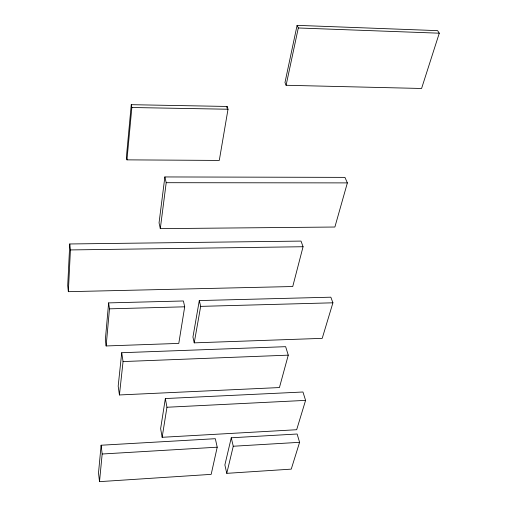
<?xml version="1.0" encoding="UTF-8"?>
<svg xmlns="http://www.w3.org/2000/svg" width="507" height="507" viewBox="0 0 507 507"><rect width="100%" height="100%" fill="white"/><g stroke="black" fill="none" stroke-linecap="round" stroke-linejoin="round"><path stroke-width="0.76" d="M69.763 243.968L67.716 285.682L68.344 291.677L292.742 286.525L303.066 246.732L301.025 241.091L69.763 243.968L70.429 249.932L68.344 291.677M108.625 302.894L105.329 340.007L106.14 345.958L178.787 343.404L184.694 306.805L183.407 300.974L108.625 302.894L109.48 308.839L106.14 345.958M131.262 104.683L126.408 156.967L126.959 159.857L219.284 160.427L228.017 109.233L227.104 106.457L131.262 104.683L131.852 107.509L126.959 159.857M101.121 445.228L98.51 472.936L99.505 481.65L211.178 474.362L217.211 447.193L215.329 438.694L101.121 445.228L102.167 454.006L99.505 481.65M121.724 352.72L118.182 386.125L119.43 394.959L279.433 387.557L288.268 355.154L285.637 346.674L121.724 352.72L123.055 361.567L119.43 394.959M164.876 176.943L159.052 222.82L160.294 228.644L334.88 227.028L347.371 182.894L344.944 177.374L164.876 176.943L166.201 182.697L160.294 228.644M165.345 398.546L160.63 428.63L162.145 437.294L296.671 429.727L305.582 400.384L302.964 392.006L165.345 398.546L166.949 407.248L162.145 437.294M226.838 108.004L227.104 106.457M199.295 300.562L192.939 337.041L194.225 342.859L322.211 338.353L332.922 302.806L330.837 297.191L199.295 300.562L200.671 306.374L194.225 342.859M297.089 25.35L284.972 82.559L286.1 85.271L421.577 88.478L439.284 33.196L437.604 30.642L297.089 25.35L298.306 27.974L286.1 85.271M231.262 437.782L224.88 464.932L226.768 473.342L291.252 469.133L299.586 442.319L297.134 434.011L231.262 437.782L233.258 446.242L226.768 473.342M102.167 454.006L217.211 447.193M233.258 446.242L299.586 442.319M166.949 407.248L305.582 400.384M123.055 361.567L288.268 355.154M109.48 308.839L184.694 306.805M200.671 306.374L332.922 302.806M70.429 249.932L303.066 246.732M166.201 182.697L347.371 182.894M131.852 107.509L228.017 109.233M298.306 27.974L439.284 33.196"/></g></svg>
